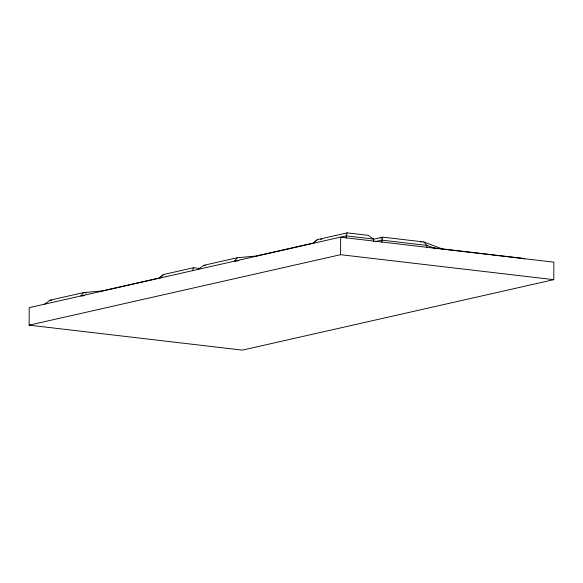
<?xml version="1.0" encoding="UTF-8"?>
<svg xmlns="http://www.w3.org/2000/svg" width="583" height="583" viewBox="0 0 583 583"><rect width="100%" height="100%" fill="white"/><g stroke="black" fill="none" stroke-linecap="round" stroke-linejoin="round"><path stroke-width="0.87" d="M29.15 325.154L340.589 254.691L340.647 237.194L553.85 262.161L553.792 279.658L242.353 350.128L29.15 325.154L29.208 307.656L346.207 235.845L373.579 239.052L373.572 241.355M346.193 238.156L346.207 235.845L347.162 232.872L368.157 235.335L373.579 239.052M381.85 242.441L381.858 240.13L382.82 237.164L423.797 241.96L443.32 249.349M426.924 247.717L426.931 245.407L423.797 241.96M192.47 270.709L193.432 267.743L199.554 268.464M193.432 267.743L163.583 274.498L158.751 278.12L102.142 290.932L83.5 292.615L80.782 295.982L84.338 295.661M347.162 232.872L317.334 239.62L313.158 243.096L255.871 256.061L237.23 257.752L234.519 261.111L238.957 260.71M159.917 278.076L163.583 274.498M313.654 243.206L317.334 239.62M44.578 304.173L50.021 300.194L83.5 292.615M198.307 269.31L203.751 265.323L237.23 257.752M373.098 239.358L382.82 237.164M375.175 241.639L381.858 240.13L426.931 245.407L435.887 248.795M433.344 247.833L523.629 258.407L524.27 259.005M340.589 254.691L553.792 279.658M203.751 265.323L205.507 265.527M50.021 300.194L51.77 300.398M85.016 292.965A2.835 0.459 0.2 0 1 86.35 292.863M320.621 239.336A2.835 0.459 0.2 0 1 321.75 239.19M420.722 242.105A2.835 0.459 0.2 0 1 421.269 242.193M380.794 238.192A2.835 0.459 0.2 0 1 381.639 238.002"/></g></svg>
